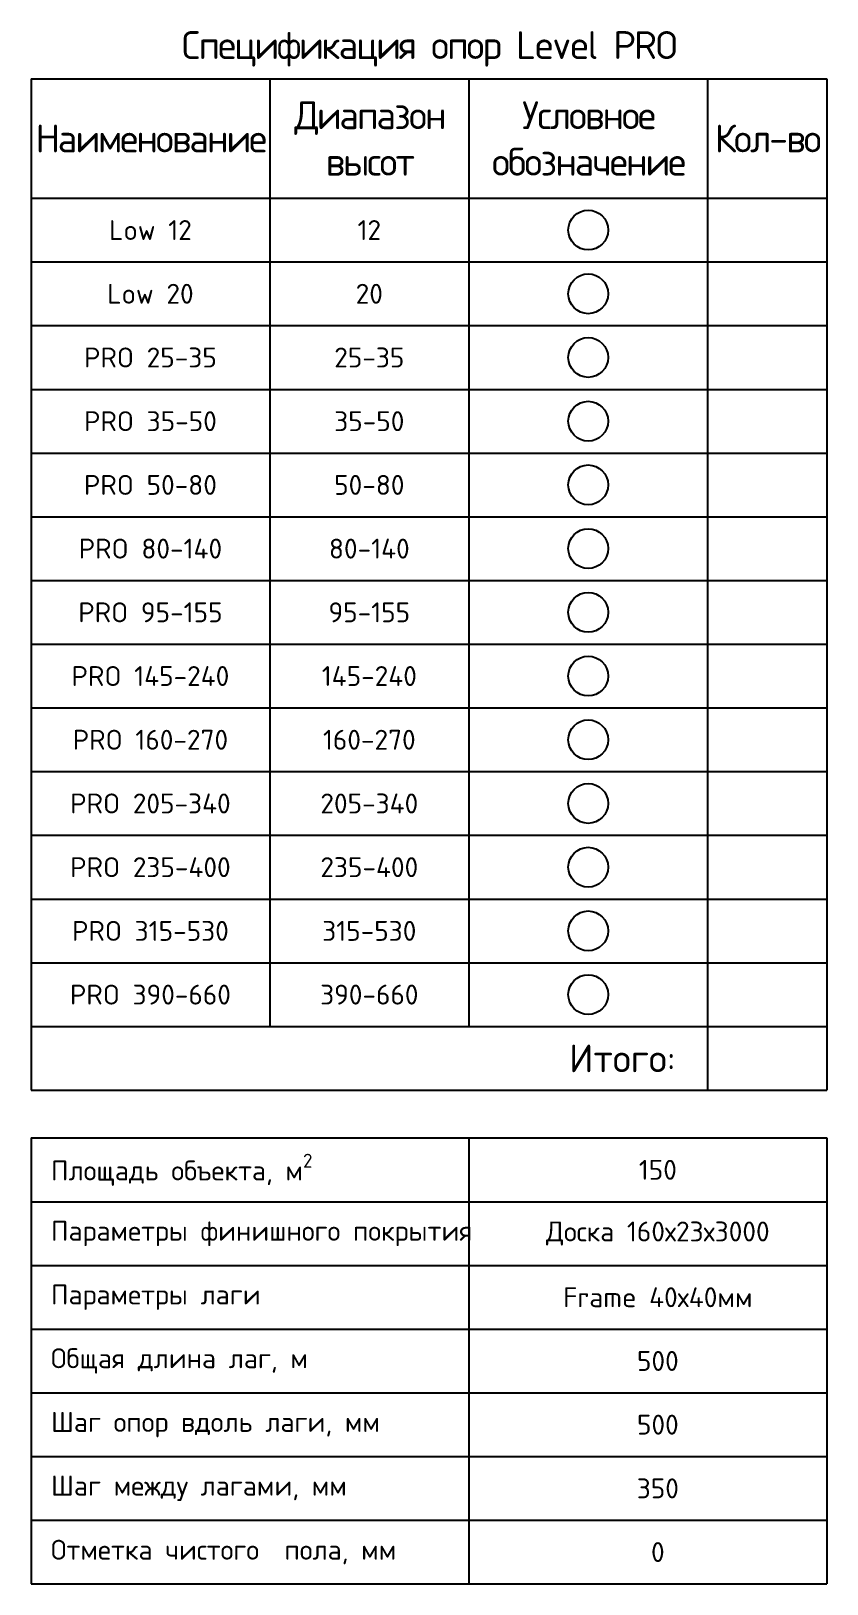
# Model space of a CAD drawing. Header units: millimetres. Extents: x 0 to 118495, y -9165 to 19499.
# Drawn here: x 108495 to 118495, y 0 to 19499 of the extents above; entities that cross this region are included whole.
import ezdxf

# ---------------------------------------------------------------- set-up
doc = ezdxf.new("R2010")
doc.units = ezdxf.units.MM
doc.styles.add('isocpeur', font='isocpeur.ttf')

msp = doc.modelspace()

# ---------------------------------------------------------------- linework, layer by layer
for p, q in [((108495, 18900), (108495, 17400)), ((108495, 18900), (118495, 18900)), ((111495, 18900), (111495, 17400)), ((113995, 18900), (113995, 17400)), ((116995, 18900), (116995, 17400)), ((118495, 18900), (118495, 17400)), ((108495, 17400), (118495, 17400)), ((108495, 17400), (108495, 6200)), ((111495, 17400), (111495, 7000)), ((113995, 17400), (113995, 7000)), ((116995, 17400), (116995, 6200)), ((118495, 17400), (118495, 6200)), ((108495, 16600), (118495, 16600)), ((108495, 15800), (118495, 15800)), ((108495, 15000), (118495, 15000)), ((108495, 14200), (118495, 14200)), ((108495, 13400), (118495, 13400)), ((108495, 12600), (118495, 12600)), ((108495, 11800), (118495, 11800)), ((108495, 11000), (118495, 11000)), ((108495, 10200), (118495, 10200)), ((108495, 9400), (118495, 9400)), ((108495, 8600), (118495, 8600)), ((108495, 7800), (118495, 7800)), ((108495, 7000), (118495, 7000)), ((108495, 6200), (118495, 6200)), ((108495, 5600), (108495, 0)), ((108495, 5600), (118495, 5600)), ((113995, 5600), (113995, 0)), ((118495, 5600), (118495, 0)), ((108495, 4800), (118495, 4800)), ((108495, 4000), (118495, 4000)), ((108495, 3200), (118495, 3200)), ((108495, 2400), (118495, 2400)), ((108495, 1600), (118495, 1600)), ((108495, 800), (118495, 800)), ((108495, 0), (118495, 0))]:
    msp.add_line(p, q)
at = {"color": 221}
msp.add_circle((115495, 17000), 250, dxfattribs=at)
at = {"color": 2}
msp.add_circle((115495, 16200), 250, dxfattribs=at)
at = {"color": 1}
msp.add_circle((115495, 15400), 250, dxfattribs=at)
at = {"color": 92}
msp.add_circle((115495, 14600), 250, dxfattribs=at)
at = {"color": 131}
msp.add_circle((115495, 13800), 250, dxfattribs=at)
at = {"color": 30}
msp.add_circle((115495, 13000), 250, dxfattribs=at)
at = {"color": 160}
msp.add_circle((115495, 12200), 250, dxfattribs=at)
at = {"color": 60}
msp.add_circle((115495, 11400), 250, dxfattribs=at)
at = {"color": 134}
msp.add_circle((115495, 10600), 250, dxfattribs=at)
at = {"color": 42}
msp.add_circle((115495, 9800), 250, dxfattribs=at)
at = {"color": 26}
msp.add_circle((115495, 9000), 250, dxfattribs=at)
at = {"color": 6}
msp.add_circle((115495, 8200), 250, dxfattribs=at)
at = {"color": 163}
msp.add_circle((115495, 7400), 250, dxfattribs=at)

# ---------------------------------------------------------------- texts
at = {"ltscale": 30, "attachment_point": 5, "style": 'isocpeur'}
for s, insert, char_height, width in [('\\pxqc;{\\T0.9;Спецификация опор Level PRO}', (113495, 19275), 350, 10000), ('\\pxqc;{\\T0.9;Диапазон высот}', (112745, 18150), 350, 2500), ('\\pxqc;{\\T0.9;Условное обозначение}', (115495, 18150), 350, 3000), ('\\pxqc;{\\T0.9;Наименование}', (109995, 18150), 350, 3000), ('\\pxqc;{\\T0.9;Кол-во}', (117745, 18150), 350, 1500), ('\\pxqc;Low 12', (109995, 17000), 250, 3000), ('\\pxqc;12', (112745, 17000), 250, 2500), ('\\pxqc;Low 20', (109995, 16200), 250, 3000), ('\\pxqc;20', (112745, 16200), 250, 2500), ('\\pxqc;PRO 25-35', (109995, 15400), 250, 3000), ('\\pxqc;25-35', (112745, 15400), 250, 2500), ('\\pxqc;PRO 35-50', (109995, 14600), 250, 3000), ('\\pxqc;35-50', (112745, 14600), 250, 2500), ('\\pxqc;PRO 50-80', (109995, 13800), 250, 3000), ('\\pxqc;50-80', (112745, 13800), 250, 2500), ('\\pxqc;PRO 80-140', (109995, 13000), 250, 3000), ('\\pxqc;80-140', (112745, 13000), 250, 2500), ('\\pxqc;PRO 95-155', (109995, 12200), 250, 3000), ('\\pxqc;95-155', (112745, 12200), 250, 2500), ('\\pxqc;PRO 145-240', (109995, 11400), 250, 3000), ('\\pxqc;145-240', (112745, 11400), 250, 2500), ('\\pxqc;PRO 160-270', (109995, 10600), 250, 3000), ('\\pxqc;160-270', (112745, 10600), 250, 2500), ('\\pxqc;PRO 205-340', (109995, 9800), 250, 3000), ('\\pxqc;205-340', (112745, 9800), 250, 2500), ('\\pxqc;PRO 235-400', (109995, 9000), 250, 3000), ('\\pxqc;235-400', (112745, 9000), 250, 2500), ('\\pxqc;PRO 315-530', (109995, 8200), 250, 3000), ('\\pxqc;315-530', (112745, 8200), 250, 2500), ('\\pxqc;PRO 390-660', (109995, 7400), 250, 3000), ('\\pxqc;390-660', (112745, 7400), 250, 2500), ('\\pxr1.14286,qr;Итого:', (115495, 6600), 350, 3000), ('\\A1;\\pxl1,ql;Площадь объекта, м{\\H0.7x;\\S2^ ;}', (111245, 5200), 250, 5500), ('\\pxl1,qc;150', (116245, 5200), 250, 4500), ('\\pxl1,ql;Параметры финишного покрытия', (111245, 4400), 250, 5500), ('\\pxl1,qc;Доска 160х23х3000', (116245, 4400), 250, 4500), ('\\pxi1,ql;Параметры лаги', (111245, 3600), 250, 5500), ('\\pxl1,qc;Frame 40х40мм', (116245, 3600), 250, 4500), ('\\pxi1,ql;Общая длина лаг, м', (111245, 2800), 250, 5500), ('\\pxl1,qc;500', (116245, 2800), 250, 4500), ('\\pxi1,ql;Шаг опор вдоль лаги, мм', (111245, 2000), 250, 5500), ('\\pxl1,qc;500', (116245, 2000), 250, 4500), ('\\pxi1,ql;Шаг между лагами, мм', (111245, 1200), 250, 5500), ('\\pxl1,qc;350', (116245, 1200), 250, 4500), ('\\pxi1,ql;Отметка чистого  пола, мм', (111245, 400), 250, 5500), ('\\pxl1,qc;0', (116245, 400), 250, 4500)]:
    msp.add_mtext(s, dxfattribs=dict(at, insert=insert, char_height=char_height, width=width))

doc.saveas('drawing.dxf')
